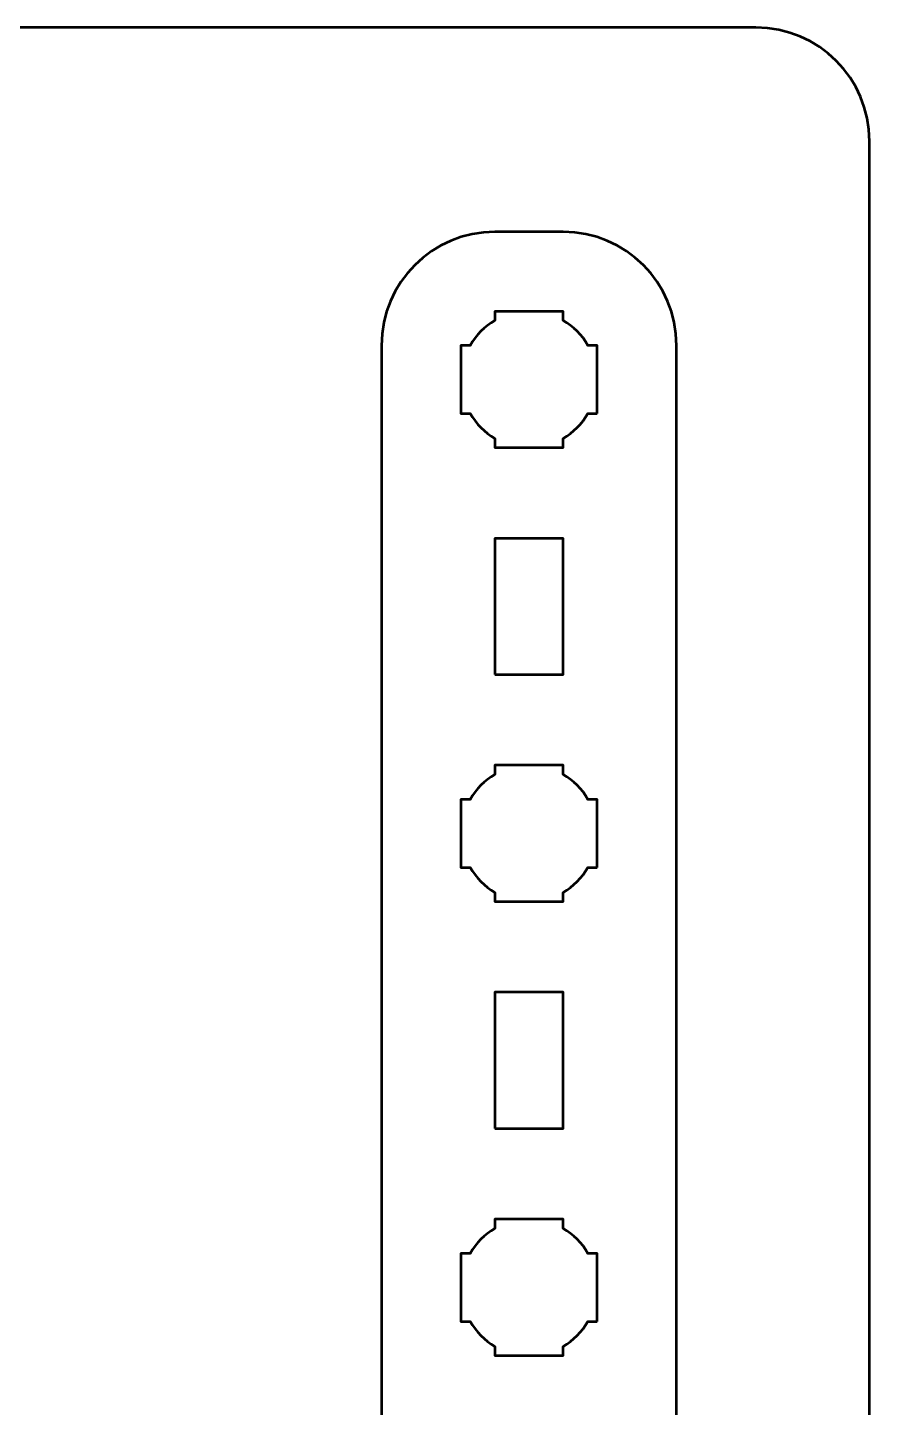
# Model space of a CAD drawing. Header units: centimetres. Extents: x -21 to 0, y -29.7 to 0.
# Drawn here: x -3.71 to 0, y -6.08 to 0 of the extents above; entities that cross this region are included whole.
import ezdxf

# ---------------------------------------------------------------- set-up
doc = ezdxf.new("R2010")
doc.units = ezdxf.units.CM
doc.header["$MEASUREMENT"] = 0
doc.layers.add('Layer 1', color=7, linetype='Continuous')

msp = doc.modelspace()

# ---------------------------------------------------------------- linework, layer by layer
at = {"layer": 'Layer 1', "color": 1, "lineweight": 53}
msp.add_open_spline([(-21.00003, -29.19995), (-21.00003, -29.19995), (-21.00003, -1.69992), (-21.00003, -1.69992), (-21.00003, -1.69992), (-21.00003, -1.61709), (-20.93286, -1.54992), (-20.85003, -1.54992), (-20.85003, -1.54992), (-20.7672, -1.54992), (-20.70003, -1.48275), (-20.70003, -1.39992), (-20.70003, -1.39992), (-20.70003, -1.31709), (-20.7672, -1.24992), (-20.85003, -1.24992), (-20.85003, -1.24992), (-20.93286, -1.24992), (-21.00003, -1.18275), (-21.00003, -1.09992), (-21.00003, -1.09992), (-21.00003, -1.09992), (-21.00003, -0.49992), (-21.00003, -0.49992), (-21.00003, -0.49992), (-21.00003, -0.22295), (-20.77694, 0.00004), (-20.49994, 0.00004), (-20.49994, 0.00004), (-20.49994, 0.00004), (-0.50008, 0.00004), (-0.50008, 0.00004), (-0.50008, 0.00004), (-0.22294, 0.00004), (0.00002, -0.22295), (0.00002, -0.49992), (0.00002, -0.49992), (0.00002, -0.49992), (0.00002, -29.19995), (0.00002, -29.19995), (0.00002, -29.19995), (0.00002, -29.47695), (-0.22294, -29.70004), (-0.50008, -29.70004), (-0.50008, -29.70004), (-0.50008, -29.70004), (-20.49994, -29.70004), (-20.49994, -29.70004), (-20.49994, -29.70004), (-20.77694, -29.70004), (-21.00003, -29.47695), (-21.00003, -29.19995)], degree=3, knots=[0, 0, 0, 0, 0.0769231, 0.0769231, 0.0769231, 0.0769231, 0.1538462, 0.1538462, 0.1538462, 0.1538462, 0.2307692, 0.2307692, 0.2307692, 0.2307692, 0.3076923, 0.3076923, 0.3076923, 0.3076923, 0.3846154, 0.3846154, 0.3846154, 0.3846154, 0.4615385, 0.4615385, 0.4615385, 0.4615385, 0.5384615, 0.5384615, 0.5384615, 0.5384615, 0.6153846, 0.6153846, 0.6153846, 0.6153846, 0.6923077, 0.6923077, 0.6923077, 0.6923077, 0.7692308, 0.7692308, 0.7692308, 0.7692308, 0.8461538, 0.8461538, 0.8461538, 0.8461538, 0.9230769, 0.9230769, 0.9230769, 0.9230769, 1, 1, 1, 1], dxfattribs=at)
at = {"layer": 'Layer 1', "color": 3, "lineweight": 53}
msp.add_open_spline([(-2.15, -11.69993), (-2.15, -11.69993), (-2.15, -1.39995), (-2.15, -1.39995), (-2.15, -1.39995), (-2.15, -1.12295), (-1.92691, -0.89999), (-1.64991, -0.89999), (-1.64991, -0.89999), (-1.64991, -0.89999), (-1.3499, -0.89999), (-1.3499, -0.89999), (-1.3499, -0.89999), (-1.07294, -0.89999), (-0.84998, -1.12295), (-0.84998, -1.39995), (-0.84998, -1.39995), (-0.84998, -1.39995), (-0.84998, -11.69993), (-0.84998, -11.69993), (-0.84998, -11.69993), (-0.84998, -11.97693), (-1.07294, -12.20003), (-1.3499, -12.20003), (-1.3499, -12.20003), (-1.3499, -12.20003), (-1.64991, -12.20003), (-1.64991, -12.20003), (-1.64991, -12.20003), (-1.92691, -12.20003), (-2.15, -11.97693), (-2.15, -11.69993)], degree=3, knots=[0, 0, 0, 0, 0.125, 0.125, 0.125, 0.125, 0.25, 0.25, 0.25, 0.25, 0.375, 0.375, 0.375, 0.375, 0.5, 0.5, 0.5, 0.5, 0.625, 0.625, 0.625, 0.625, 0.75, 0.75, 0.75, 0.75, 0.875, 0.875, 0.875, 0.875, 1, 1, 1, 1], dxfattribs=at)
at = {"layer": 'Layer 1', "lineweight": 53}
for points, knots in [([(-1.19997, -1.70006), (-1.19997, -1.70006), (-1.24008, -1.70006), (-1.24008, -1.70006), (-1.24008, -1.70006), (-1.2664, -1.74553), (-1.30443, -1.78345), (-1.3499, -1.80991), (-1.3499, -1.80991), (-1.3499, -1.80991), (-1.3499, -1.84999), (-1.3499, -1.84999), (-1.3499, -1.84999), (-1.3499, -1.84999), (-1.49998, -1.84999), (-1.49998, -1.84999), (-1.49998, -1.84999), (-1.49998, -1.84999), (-1.64991, -1.84999), (-1.64991, -1.84999), (-1.64991, -1.84999), (-1.64991, -1.84999), (-1.64991, -1.80991), (-1.64991, -1.80991), (-1.64991, -1.80991), (-1.69552, -1.78345), (-1.73344, -1.74553), (-1.75976, -1.70006), (-1.75976, -1.70006), (-1.75976, -1.70006), (-1.79998, -1.70006), (-1.79998, -1.70006), (-1.79998, -1.70006), (-1.79998, -1.70006), (-1.79998, -1.54998), (-1.79998, -1.54998), (-1.79998, -1.54998), (-1.79998, -1.54998), (-1.79998, -1.40005), (-1.79998, -1.40005), (-1.79998, -1.40005), (-1.79998, -1.40005), (-1.75976, -1.40005), (-1.75976, -1.40005), (-1.75976, -1.40005), (-1.73344, -1.35448), (-1.69552, -1.31655), (-1.64991, -1.29009), (-1.64991, -1.29009), (-1.64991, -1.29009), (-1.64991, -1.25002), (-1.64991, -1.25002), (-1.64991, -1.25002), (-1.64991, -1.25002), (-1.49998, -1.25002), (-1.49998, -1.25002), (-1.49998, -1.25002), (-1.49998, -1.25002), (-1.3499, -1.25002), (-1.3499, -1.25002), (-1.3499, -1.25002), (-1.3499, -1.25002), (-1.3499, -1.29009), (-1.3499, -1.29009), (-1.3499, -1.29009), (-1.30443, -1.31655), (-1.2664, -1.35448), (-1.24008, -1.40005), (-1.24008, -1.40005), (-1.24008, -1.40005), (-1.19997, -1.40005), (-1.19997, -1.40005), (-1.19997, -1.40005), (-1.19997, -1.40005), (-1.19997, -1.54998), (-1.19997, -1.54998), (-1.19997, -1.54998), (-1.19997, -1.54998), (-1.19997, -1.70006), (-1.19997, -1.70006)], [0, 0, 0, 0, 0.05, 0.05, 0.05, 0.05, 0.1, 0.1, 0.1, 0.1, 0.15, 0.15, 0.15, 0.15, 0.2, 0.2, 0.2, 0.2, 0.25, 0.25, 0.25, 0.25, 0.3, 0.3, 0.3, 0.3, 0.35, 0.35, 0.35, 0.35, 0.4, 0.4, 0.4, 0.4, 0.45, 0.45, 0.45, 0.45, 0.5, 0.5, 0.5, 0.5, 0.55, 0.55, 0.55, 0.55, 0.6, 0.6, 0.6, 0.6, 0.65, 0.65, 0.65, 0.65, 0.7, 0.7, 0.7, 0.7, 0.75, 0.75, 0.75, 0.75, 0.8, 0.8, 0.8, 0.8, 0.85, 0.85, 0.85, 0.85, 0.9, 0.9, 0.9, 0.9, 0.95, 0.95, 0.95, 0.95, 1, 1, 1, 1]), ([(-1.64991, -2.85004), (-1.64991, -2.85004), (-1.64991, -2.25004), (-1.64991, -2.25004), (-1.64991, -2.25004), (-1.64991, -2.25004), (-1.3499, -2.25004), (-1.3499, -2.25004), (-1.3499, -2.25004), (-1.3499, -2.25004), (-1.3499, -2.85004), (-1.3499, -2.85004), (-1.3499, -2.85004), (-1.3499, -2.85004), (-1.64991, -2.85004), (-1.64991, -2.85004)], [0, 0, 0, 0, 0.25, 0.25, 0.25, 0.25, 0.5, 0.5, 0.5, 0.5, 0.75, 0.75, 0.75, 0.75, 1, 1, 1, 1]), ([(-1.19997, -3.70002), (-1.19997, -3.70002), (-1.24008, -3.70002), (-1.24008, -3.70002), (-1.24008, -3.70002), (-1.2664, -3.7455), (-1.30443, -3.78353), (-1.3499, -3.80984), (-1.3499, -3.80984), (-1.3499, -3.80984), (-1.3499, -3.84995), (-1.3499, -3.84995), (-1.3499, -3.84995), (-1.3499, -3.84995), (-1.49998, -3.84995), (-1.49998, -3.84995), (-1.49998, -3.84995), (-1.49998, -3.84995), (-1.64991, -3.84995), (-1.64991, -3.84995), (-1.64991, -3.84995), (-1.64991, -3.84995), (-1.64991, -3.80984), (-1.64991, -3.80984), (-1.64991, -3.80984), (-1.69552, -3.78353), (-1.73344, -3.7455), (-1.75976, -3.70002), (-1.75976, -3.70002), (-1.75976, -3.70002), (-1.79998, -3.70002), (-1.79998, -3.70002), (-1.79998, -3.70002), (-1.79998, -3.70002), (-1.79998, -3.54995), (-1.79998, -3.54995), (-1.79998, -3.54995), (-1.79998, -3.54995), (-1.79998, -3.40002), (-1.79998, -3.40002), (-1.79998, -3.40002), (-1.79998, -3.40002), (-1.75976, -3.40002), (-1.75976, -3.40002), (-1.75976, -3.40002), (-1.73344, -3.35441), (-1.69552, -3.31652), (-1.64991, -3.2902), (-1.64991, -3.2902), (-1.64991, -3.2902), (-1.64991, -3.24995), (-1.64991, -3.24995), (-1.64991, -3.24995), (-1.64991, -3.24995), (-1.49998, -3.24995), (-1.49998, -3.24995), (-1.49998, -3.24995), (-1.49998, -3.24995), (-1.3499, -3.24995), (-1.3499, -3.24995), (-1.3499, -3.24995), (-1.3499, -3.24995), (-1.3499, -3.2902), (-1.3499, -3.2902), (-1.3499, -3.2902), (-1.30443, -3.31652), (-1.2664, -3.35441), (-1.24008, -3.40002), (-1.24008, -3.40002), (-1.24008, -3.40002), (-1.19997, -3.40002), (-1.19997, -3.40002), (-1.19997, -3.40002), (-1.19997, -3.40002), (-1.19997, -3.54995), (-1.19997, -3.54995), (-1.19997, -3.54995), (-1.19997, -3.54995), (-1.19997, -3.70002), (-1.19997, -3.70002)], [0, 0, 0, 0, 0.05, 0.05, 0.05, 0.05, 0.1, 0.1, 0.1, 0.1, 0.15, 0.15, 0.15, 0.15, 0.2, 0.2, 0.2, 0.2, 0.25, 0.25, 0.25, 0.25, 0.3, 0.3, 0.3, 0.3, 0.35, 0.35, 0.35, 0.35, 0.4, 0.4, 0.4, 0.4, 0.45, 0.45, 0.45, 0.45, 0.5, 0.5, 0.5, 0.5, 0.55, 0.55, 0.55, 0.55, 0.6, 0.6, 0.6, 0.6, 0.65, 0.65, 0.65, 0.65, 0.7, 0.7, 0.7, 0.7, 0.75, 0.75, 0.75, 0.75, 0.8, 0.8, 0.8, 0.8, 0.85, 0.85, 0.85, 0.85, 0.9, 0.9, 0.9, 0.9, 0.95, 0.95, 0.95, 0.95, 1, 1, 1, 1]), ([(-1.64991, -4.84997), (-1.64991, -4.84997), (-1.64991, -4.24997), (-1.64991, -4.24997), (-1.64991, -4.24997), (-1.64991, -4.24997), (-1.3499, -4.24997), (-1.3499, -4.24997), (-1.3499, -4.24997), (-1.3499, -4.24997), (-1.3499, -4.84997), (-1.3499, -4.84997), (-1.3499, -4.84997), (-1.3499, -4.84997), (-1.64991, -4.84997), (-1.64991, -4.84997)], [0, 0, 0, 0, 0.25, 0.25, 0.25, 0.25, 0.5, 0.5, 0.5, 0.5, 0.75, 0.75, 0.75, 0.75, 1, 1, 1, 1]), ([(-1.19997, -5.69996), (-1.19997, -5.69996), (-1.24008, -5.69996), (-1.24008, -5.69996), (-1.24008, -5.69996), (-1.2664, -5.74557), (-1.30443, -5.78346), (-1.3499, -5.80978), (-1.3499, -5.80978), (-1.3499, -5.80978), (-1.3499, -5.85003), (-1.3499, -5.85003), (-1.3499, -5.85003), (-1.3499, -5.85003), (-1.49998, -5.85003), (-1.49998, -5.85003), (-1.49998, -5.85003), (-1.49998, -5.85003), (-1.64991, -5.85003), (-1.64991, -5.85003), (-1.64991, -5.85003), (-1.64991, -5.85003), (-1.64991, -5.80978), (-1.64991, -5.80978), (-1.64991, -5.80978), (-1.69552, -5.78346), (-1.73344, -5.74557), (-1.75976, -5.69996), (-1.75976, -5.69996), (-1.75976, -5.69996), (-1.79998, -5.69996), (-1.79998, -5.69996), (-1.79998, -5.69996), (-1.79998, -5.69996), (-1.79998, -5.55003), (-1.79998, -5.55003), (-1.79998, -5.55003), (-1.79998, -5.55003), (-1.79998, -5.39995), (-1.79998, -5.39995), (-1.79998, -5.39995), (-1.79998, -5.39995), (-1.75976, -5.39995), (-1.75976, -5.39995), (-1.75976, -5.39995), (-1.73344, -5.35448), (-1.69552, -5.31645), (-1.64991, -5.29013), (-1.64991, -5.29013), (-1.64991, -5.29013), (-1.64991, -5.25002), (-1.64991, -5.25002), (-1.64991, -5.25002), (-1.64991, -5.25002), (-1.49998, -5.25002), (-1.49998, -5.25002), (-1.49998, -5.25002), (-1.49998, -5.25002), (-1.3499, -5.25002), (-1.3499, -5.25002), (-1.3499, -5.25002), (-1.3499, -5.25002), (-1.3499, -5.29013), (-1.3499, -5.29013), (-1.3499, -5.29013), (-1.30443, -5.31645), (-1.2664, -5.35448), (-1.24008, -5.39995), (-1.24008, -5.39995), (-1.24008, -5.39995), (-1.19997, -5.39995), (-1.19997, -5.39995), (-1.19997, -5.39995), (-1.19997, -5.39995), (-1.19997, -5.55003), (-1.19997, -5.55003), (-1.19997, -5.55003), (-1.19997, -5.55003), (-1.19997, -5.69996), (-1.19997, -5.69996)], [0, 0, 0, 0, 0.05, 0.05, 0.05, 0.05, 0.1, 0.1, 0.1, 0.1, 0.15, 0.15, 0.15, 0.15, 0.2, 0.2, 0.2, 0.2, 0.25, 0.25, 0.25, 0.25, 0.3, 0.3, 0.3, 0.3, 0.35, 0.35, 0.35, 0.35, 0.4, 0.4, 0.4, 0.4, 0.45, 0.45, 0.45, 0.45, 0.5, 0.5, 0.5, 0.5, 0.55, 0.55, 0.55, 0.55, 0.6, 0.6, 0.6, 0.6, 0.65, 0.65, 0.65, 0.65, 0.7, 0.7, 0.7, 0.7, 0.75, 0.75, 0.75, 0.75, 0.8, 0.8, 0.8, 0.8, 0.85, 0.85, 0.85, 0.85, 0.9, 0.9, 0.9, 0.9, 0.95, 0.95, 0.95, 0.95, 1, 1, 1, 1])]:
    msp.add_open_spline(points, degree=3, knots=knots, dxfattribs=at)

doc.saveas('drawing.dxf')
